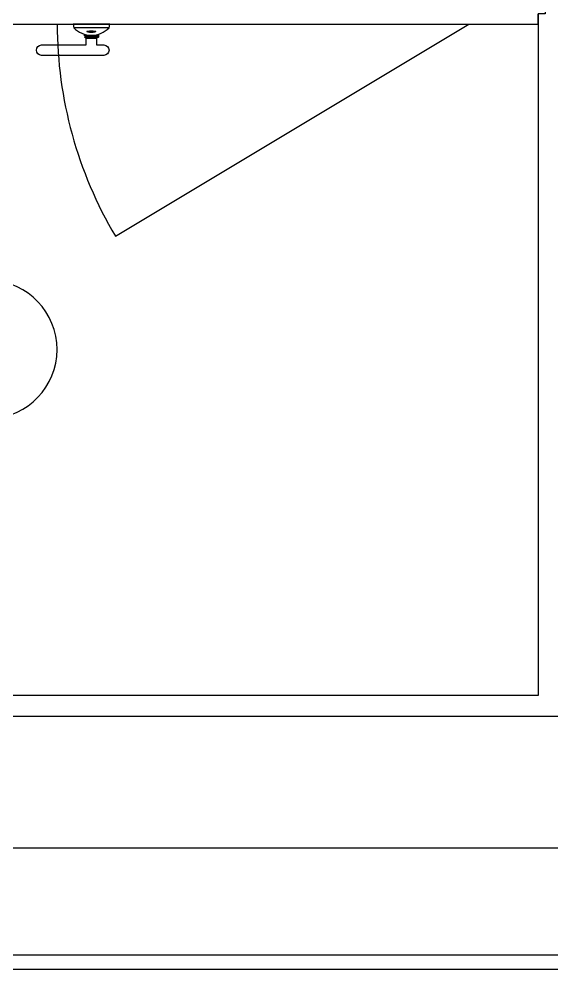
# Model space of a CAD drawing. Header units: millimetres. Extents: x -27408 to 60590, y 623 to 42257.
# Drawn here: x 59881.42 to 59896.48, y 17355.56 to 17382.42 of the extents above; entities that cross this region are included whole.
import ezdxf

# ---------------------------------------------------------------- set-up
doc = ezdxf.new("R2010")
doc.units = ezdxf.units.MM
doc.header["$LTSCALE"] = 100
doc.header["$MEASUREMENT"] = 0
doc.layers.get('0').update_dxf_attribs({"linetype": 'CONTINUOUS'})
doc.layers.add('ELE9', color=9, linetype='CONTINUOUS')
doc.layers.add('TOI', color=12, linetype='CONTINUOUS')

# ---------------------------------------------------------------- blocks, each defined once
blk = doc.blocks.new('I2-샤워수전')
at = {"layer": 'TOI'}
blk.add_arc((-405, -105.0061), 100, 5.4548307, 354.5521911, dxfattribs=at)
blk = doc.blocks.new('B2FF')
at = {"layer": 'ELE9', "color": 253, "ltscale": 0.1}
for p, q in [((37346738.9, 549135.1), (37347249.7, 549441.3)), ((37346729.8, 549436.3), (37346678.8, 549436.3)), ((37346694.3, 549424.3), (37346694.3, 549426.8)), ((37346694.3, 549422.8), (37346714.3, 549422.8)), ((37346696.8, 549421.3), (37346694.3, 549422.8)), ((37346696.8, 549411.3), (37346696.8, 549421.3)), ((37346644.1, 549411.3), (37346696.8, 549411.3))]:
    blk.add_line(p, q, dxfattribs=at)
for points in [[(37339374.7, 549896.3), (37339374.7, 548251.3), (37347569.7, 548251.3), (37347569.7, 550811.3), (37347379.7, 550811.3), (37347379.7, 548441.3), (37346019.7, 548441.3), (37346019.7, 550621.3), (37346579.7, 550621.3), (37346579.7, 550811.3), (37345829.7, 550811.3), (37345829.7, 548441.3), (37344469.7, 548441.3), (37344469.7, 550621.3), (37345029.7, 550621.3), (37345029.7, 550811.3), (37344469.7, 550811.3), (37344469.7, 551016.3), (37344279.7, 551016.3), (37344279.7, 548441.3), (37339564.7, 548441.3), (37339564.7, 549896.3), (37339374.7, 549896.3)], [(37347359.7, 550681.3), (37347359.7, 549456.3), (37347349.7, 549456.3), (37347349.7, 548471.3), (37346049.7, 548471.3), (37346049.7, 549456.3), (37346039.7, 549456.3), (37346039.7, 550601.3), (37346599.7, 550601.3), (37346599.7, 550681.3)], [(37346049.7, 549456.3), (37346049.7, 549441.3), (37347349.7, 549441.3), (37347349.7, 549456.3)], [(37341699.7, 548076.3), (37348374.7, 548076.3), (37348374.7, 548251.3), (37348354.7, 548251.3), (37348354.7, 548096.3), (37341699.7, 548096.3)]]:
    blk.add_lwpolyline(points, dxfattribs=at)
blk.add_lwpolyline([(37346677.8, 549441.3), (37346678.8, 549436.3, 0.431373), (37346729.8, 549436.3), (37346730.8, 549441.3)], format="xyb", close=True, dxfattribs=at)
blk.add_lwpolyline([(37346714.3, 549426.8), (37346714.3, 549424.3), (37346694.3, 549424.3), (37346714.3, 549424.3), (37346714.3, 549422.8), (37346711.8, 549421.3), (37346696.8, 549421.3), (37346711.8, 549421.3), (37346711.8, 549411.3), (37346722.3, 549411.3, -1), (37346722.3, 549396.3), (37346632.3, 549396.3, -1), (37346632.3, 549411.3), (37346644.8, 549411.3)], format="xyb", dxfattribs=at)
blk.add_arc((37347254.9, 549441.3), 600, 180, 210.6904, dxfattribs=at)
blk.add_ellipse((37346704.3, 549430.6), major_axis=(-6.5, 0), ratio=0.193008, dxfattribs=at)
at = {"layer": 'ELE9', "color": 253, "ltscale": 0.1, "extrusion": (0, 0, -1), "xscale": -1, "zscale": -1, "rotation": 180}
blk.add_blockref('I2-샤워수전', (-37346149.7, 548866.3), dxfattribs=at)

msp = doc.modelspace()

# ---------------------------------------------------------------- block references
at = {"xscale": 0.01956471256889679, "yscale": 0.01956471256889679, "zscale": 0.01956471256889679}
msp.add_blockref('B2FF', (-670794.073, 6632.608), dxfattribs=at)

doc.saveas('drawing.dxf')
